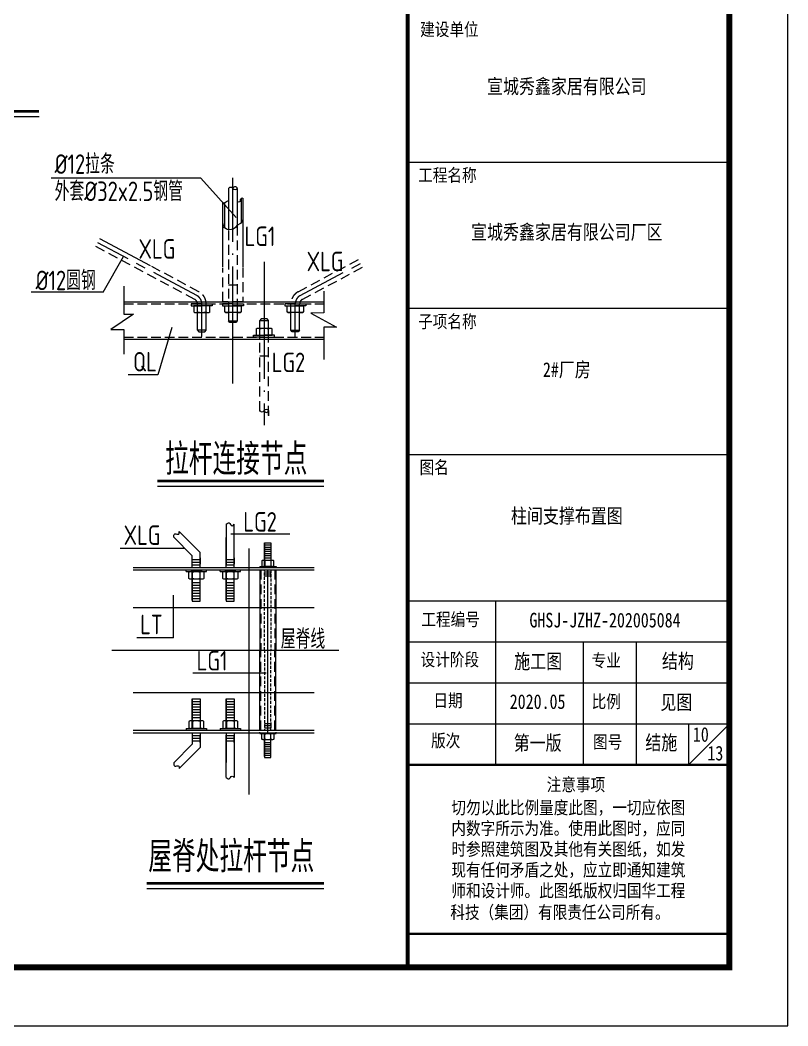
# Model space of a CAD drawing. Extents: x 9752569 to 9923256, y 1590558 to 2510207.
# Drawn here: x 9903566 to 9923256, y 1787695 to 1813479 of the extents above; entities that cross this region are included whole.
import ezdxf
from ezdxf.enums import TextEntityAlignment as Align

# ---------------------------------------------------------------- set-up
doc = ezdxf.new("R2010")
doc.units = 0
doc.header["$LTSCALE"] = 1000
doc.header["$MEASUREMENT"] = 0
for name, pattern in [('CENTER', [2, 1.25, -0.25, 0.25, -0.25]), ('CENTERX2', [101.6, 63.5, -12.7, 12.7, -12.7]), ('DASH', [0.35, 0.25, -0.1]), ('DASHED2', [0.375, 0.25, -0.125]), ('DOTE', [2.42, 2, -0.2, 0.02, -0.2]), ('HIDDEN', [0.375, 0.25, -0.125])]:
    doc.linetypes.add(name, pattern=pattern)
doc.layers.get('0').update_dxf_attribs({"linetype": 'CONTINUOUS'})
for name, color, linetype in [('DASH', 3, 'DASH'), ('DIM1', 3, 'CONTINUOUS'), ('DOTE', 8, 'DOTE'), ('PP-PM-TK', 7, 'CONTINUOUS'), ('PUB_TEXT', 7, 'CONTINUOUS'), ('PUB_TITLE', 4, 'CONTINUOUS'), ('一般文字', 6, 'CONTINUOUS'), ('尺寸', 3, 'CONTINUOUS')]:
    doc.layers.add(name, color=color, linetype=linetype)
doc.layers.add('轴线', color=1, linetype='CENTERX2', lineweight=13)
doc.styles.add('_HZTXT', font='atssdeng.shx', dxfattribs={"width": 0.8, "bigfont": 'atssdchn.shx'})
doc.styles.add('TQ', font='txt.shx', dxfattribs={"width": 0.8, "bigfont": 'hztxt.shx'})
doc.styles.add('TSSD_DIMENSION', font='atssdeng.shx', dxfattribs={"width": 0.7, "bigfont": 'atssdchn.shx'})
doc.styles.add('仿宋', font='', dxfattribs={"width": 0.8})
doc.styles.get('仿宋').set_extended_font_data('SimSun')

# ---------------------------------------------------------------- blocks, each defined once
blk = doc.blocks.new('A2 TK 2019')
at = {"layer": 'PP-PM-TK', "color": 4}
for p, q in [((7035935, 1988948), (7041435, 1988948)), ((7035935, 1986448), (7041435, 1986448)), ((7035935, 1983948), (7041435, 1983948)), ((7035935, 1981448), (7041435, 1981448)), ((7037435, 1981448), (7037435, 1978648)), ((7035935, 1980748), (7041435, 1980748)), ((7038935, 1980748), (7038935, 1978648)), ((7039840, 1980748), (7039840, 1978648)), ((7035935, 1980048), (7041435, 1980048)), ((7035935, 1979348), (7041435, 1979348)), ((7041435, 1979348), (7040735, 1978648)), ((7040735, 1979348), (7040735, 1978648))]:
    blk.add_line(p, q, dxfattribs=at)
at = {"layer": 'PP-PM-TK', "color": 4, "const_width": 70}
blk.add_lwpolyline([(7035935, 2015184), (7041435, 2015184), (7041435, 1975184), (7035935, 1975184)], close=True, dxfattribs=at)
at = {"layer": 'PP-PM-TK', "color": 4, "const_width": 40}
for points in [[(7035935, 1978648), (7041435, 1978648)], [(7035935, 1975756), (7041435, 1975756)]]:
    blk.add_lwpolyline(points, dxfattribs=at)
at = {"layer": 'PUB_TEXT', "color": 2, "style": 'TQ'}
for s, p in [('建设单位', (7036148, 1991081)), ('工程名称', (7036114, 1988590)), ('子项名称', (7036114, 1986089)), ('图名', (7036138, 1983596)), ('工程编号', (7036169, 1980997)), ('设计阶段', (7036156, 1980311)), ('专业', (7039080, 1980294)), ('日期', (7036374, 1979611)), ('比例', (7039080, 1979594)), ('版次', (7036335, 1978925)), ('图号', (7039103, 1978902)), ('注意事项', (7038312, 1978175)), ('切勿以此比例量度此图，一切应依图', (7036682, 1977780)), ('内数字所示为准。使用此图时，应同', (7036682, 1977426)), ('时参照建筑图及其他有关图纸，如发', (7036682, 1977071)), ('现有任何矛盾之处，应立即通知建筑', (7036682, 1976716)), ('师和设计师。此图纸版权归国华工程', (7036682, 1976361)), ('科技（集团）有限责任公司所有。', (7036664, 1975992))]:
    blk.add_text(s, height=250, dxfattribs=at).set_placement(p)
at = {"layer": 'PUB_TITLE', "color": 0, "style": '仿宋', "width": 0.8}
for s, p in [('宣城秀鑫家居有限公司', (7038656, 1990116)), ('宣城秀鑫家居有限公司厂区', (7038656, 1987626)), ('2#厂房', (7038656, 1985275))]:
    blk.add_text(s, height=250, dxfattribs=at).set_placement(p, align=Align.CENTER)
for s, p in [('GHSJ-JZHZ-202005084', (7038016, 1980994)), ('施工图', (7037757, 1980289)), ('结构', (7040282, 1980294)), ('2020.05', (7037680, 1979601)), ('见图', (7040256, 1979591)), ('第一版', (7037748, 1978895)), ('结施', (7039998, 1978901)), ('13', (7041059, 1978720))]:
    blk.add_text(s, height=250, dxfattribs=at).set_placement(p)

msp = doc.modelspace()

# ---------------------------------------------------------------- linework, layer by layer
for p, q in [((9908852.3, 1800553.3), (9908852.3, 1799513.6)), ((9909053.3, 1799449.3), (9909053.3, 1800553.3)), ((9908183.4, 1799830.6), (9907647.1, 1800366.9)), ((9907982.4, 1799747.3), (9907505, 1800224.8)), ((9908852.3, 1799449.3), (9908852.3, 1800212.7)), ((9909836.8, 1800081), (9909997.5, 1800081)), ((9909836.8, 1799470.3), (9909836.8, 1800081)), ((9909836.8, 1800061.8), (9909836.8, 1799470.3)), ((9909997.5, 1800081), (9909997.5, 1799470.3)), ((9907982.4, 1799449.3), (9907982.4, 1799747.3)), ((9908183.4, 1799449.3), (9908183.4, 1799830.6)), ((9908183.4, 1799697.6), (9908183.4, 1799529.2)), ((9909053.3, 1799697.6), (9909053.3, 1799529.2)), ((9910036.1, 1799629.9), (9909804.7, 1799629.9)), ((9909843.3, 1799617.5), (9909843.3, 1799482.8)), ((9909997.5, 1799617.5), (9909997.5, 1799482.8)), ((9906466.6, 1799449.3), (9911109.9, 1799449.3)), ((9906466.6, 1799385), (9911109.9, 1799385)), ((9907824.4, 1799344.9), (9907824.4, 1799385)), ((9907824.4, 1799344.9), (9908349.6, 1799344.9)), ((9907926.3, 1799344.9), (9908247.7, 1799344.9)), ((9908231.6, 1799344.5), (9907942.3, 1799344.5)), ((9907982.4, 1798605.6), (9907982.4, 1799344.9)), ((9907982.4, 1799344.9), (9907982.4, 1798581.5)), ((9907990.5, 1799160.9), (9907990.5, 1799329.3)), ((9908183.4, 1798581.5), (9908183.4, 1799344.9)), ((9908183.4, 1799160.9), (9908183.4, 1799329.3)), ((9908349.6, 1799344.9), (9908349.6, 1799385)), ((9908694.3, 1799344.9), (9908694.3, 1799385)), ((9908694.3, 1799344.9), (9909219.5, 1799344.9)), ((9908796.2, 1799344.9), (9909117.6, 1799344.9)), ((9909101.6, 1799344.5), (9908812.3, 1799344.5)), ((9908852.3, 1798605.6), (9908852.3, 1799344.9)), ((9908852.3, 1799344.9), (9908852.3, 1798581.5)), ((9908860.5, 1799160.9), (9908860.5, 1799329.3)), ((9909053.3, 1798581.5), (9909053.3, 1799344.9)), ((9909053.3, 1799160.9), (9909053.3, 1799329.3)), ((9909219.5, 1799344.9), (9909219.5, 1799385)), ((9909710.3, 1799470.3), (9910130.5, 1799470.3)), ((9909710.3, 1799470.3), (9909710.3, 1799438.2)), ((9909712.9, 1799385), (9909712.9, 1797330.4)), ((9909791.8, 1799470.3), (9910049, 1799470.3)), ((9910036.1, 1799470.6), (9909804.7, 1799470.6)), ((9909997.5, 1799188.1), (9909997.5, 1799322.8)), ((9910121.4, 1799385), (9910121.4, 1797330.4)), ((9910130.5, 1799470.3), (9910130.5, 1799438.2)), ((9911018.4, 1799449.3), (9911109.9, 1799449.3)), ((9908231.6, 1799145.3), (9907942.3, 1799145.3)), ((9909101.6, 1799145.3), (9908812.3, 1799145.3)), ((9907982.4, 1798581.5), (9908183.4, 1798581.5)), ((9908852.3, 1798581.5), (9909053.3, 1798581.5)), ((9906466.6, 1798420.7), (9911109.9, 1798420.7)), ((9909712.9, 1795275.8), (9909712.9, 1797330.4)), ((9910121.4, 1795275.8), (9910121.4, 1797330.4)), ((9906466.6, 1796240.1), (9911109.9, 1796240.1)), ((9907982.4, 1795316), (9907982.4, 1796079.4)), ((9907982.4, 1796079.4), (9908183.4, 1796079.4)), ((9907982.4, 1796055.3), (9907982.4, 1795316)), ((9908183.4, 1796079.4), (9908183.4, 1795316)), ((9908852.3, 1795316), (9908852.3, 1796079.4)), ((9908852.3, 1796079.4), (9909053.3, 1796079.4)), ((9908852.3, 1796055.3), (9908852.3, 1795316)), ((9909053.3, 1796079.4), (9909053.3, 1795316)), ((9908231.6, 1795515.5), (9907942.3, 1795515.5)), ((9907990.5, 1795500), (9907990.5, 1795331.6)), ((9908183.4, 1795500), (9908183.4, 1795331.6)), ((9909101.6, 1795515.5), (9908812.3, 1795515.5)), ((9908860.5, 1795500), (9908860.5, 1795331.6)), ((9909053.3, 1795500), (9909053.3, 1795331.6)), ((9909997.5, 1795472.7), (9909997.5, 1795338)), ((9906466.6, 1795275.8), (9911109.9, 1795275.8)), ((9906466.6, 1795211.5), (9911109.9, 1795211.5)), ((9907824.4, 1795316), (9908349.6, 1795316)), ((9907824.4, 1795316), (9907824.4, 1795275.8)), ((9907926.3, 1795316), (9908247.7, 1795316)), ((9908231.6, 1795316.3), (9907942.3, 1795316.3)), ((9907982.4, 1795211.5), (9907982.4, 1794913.6)), ((9908183.4, 1795211.5), (9908183.4, 1794830.3)), ((9908183.4, 1794963.3), (9908183.4, 1795131.7)), ((9908349.6, 1795316), (9908349.6, 1795275.8)), ((9908694.3, 1795316), (9908694.3, 1795275.8)), ((9908694.3, 1795316), (9909219.5, 1795316)), ((9908796.2, 1795316), (9909117.6, 1795316)), ((9909101.6, 1795316.3), (9908812.3, 1795316.3)), ((9908852.3, 1795211.5), (9908852.3, 1794448.1)), ((9908852.3, 1794063.8), (9908852.3, 1795147.2)), ((9909053.3, 1795211.5), (9909053.3, 1794063.8)), ((9909053.3, 1794963.3), (9909053.3, 1795131.7)), ((9909219.5, 1795316), (9909219.5, 1795275.8)), ((9909710.3, 1795190.6), (9909710.3, 1795222.7)), ((9909710.3, 1795190.6), (9910130.5, 1795190.6)), ((9909791.8, 1795190.6), (9910049, 1795190.6)), ((9910036.1, 1795190.3), (9909804.7, 1795190.3)), ((9909836.8, 1795190.6), (9909836.8, 1794579.8)), ((9909836.8, 1794599.1), (9909836.8, 1795190.6)), ((9909843.3, 1795043.4), (9909843.3, 1795178.1)), ((9909997.5, 1794579.8), (9909997.5, 1795190.6)), ((9909997.5, 1795043.4), (9909997.5, 1795178.1)), ((9910130.5, 1795190.6), (9910130.5, 1795222.7)), ((9911018.4, 1795211.5), (9911109.9, 1795211.5)), ((9907982.4, 1794913.6), (9907505, 1794436.1)), ((9910036.1, 1795030.9), (9909804.7, 1795030.9)), ((9908183.4, 1794830.3), (9907647.1, 1794294)), ((9909836.8, 1794579.8), (9909997.5, 1794579.8))]:
    msp.add_line(p, q)
at = {"color": 1}
for p, q in [((9909836.8, 1800026.2), (9909997.5, 1800026.2)), ((9909836.8, 1799971.3), (9909997.5, 1799971.3)), ((9909836.8, 1799916.5), (9909997.5, 1799916.5)), ((9909836.8, 1799861.6), (9909997.5, 1799861.6)), ((9909836.8, 1799806.7), (9909997.5, 1799806.7)), ((9909836.8, 1799751.9), (9909997.5, 1799751.9)), ((9907982.4, 1799655.1), (9908183.4, 1799655.1)), ((9907982.4, 1799586.5), (9908183.4, 1799586.5)), ((9907982.4, 1799517.9), (9908183.4, 1799517.9)), ((9908852.3, 1799655.1), (9909053.3, 1799655.1)), ((9908852.3, 1799586.5), (9909053.3, 1799586.5)), ((9908852.3, 1799517.9), (9909053.3, 1799517.9)), ((9909836.8, 1799697), (9909997.5, 1799697)), ((9909997.5, 1799330.2), (9909836.8, 1799330.2)), ((9909997.5, 1799275.3), (9909836.8, 1799275.3)), ((9909997.5, 1799220.5), (9909836.8, 1799220.5)), ((9907982.4, 1799061.5), (9908183.4, 1799061.5)), ((9907982.4, 1798992.9), (9908183.4, 1798992.9)), ((9908852.3, 1799061.5), (9909053.3, 1799061.5)), ((9908852.3, 1798992.9), (9909053.3, 1798992.9)), ((9907982.4, 1798924.3), (9908183.4, 1798924.3)), ((9907982.4, 1798855.7), (9908183.4, 1798855.7)), ((9907982.4, 1798787.2), (9908183.4, 1798787.2)), ((9907982.4, 1798718.6), (9908183.4, 1798718.6)), ((9908852.3, 1798924.3), (9909053.3, 1798924.3)), ((9908852.3, 1798855.7), (9909053.3, 1798855.7)), ((9908852.3, 1798787.2), (9909053.3, 1798787.2)), ((9908852.3, 1798718.6), (9909053.3, 1798718.6)), ((9907982.4, 1798650), (9908183.4, 1798650)), ((9908852.3, 1798650), (9909053.3, 1798650)), ((9907982.4, 1796010.8), (9908183.4, 1796010.8)), ((9907982.4, 1795942.3), (9908183.4, 1795942.3)), ((9907982.4, 1795873.7), (9908183.4, 1795873.7)), ((9908852.3, 1796010.8), (9909053.3, 1796010.8)), ((9908852.3, 1795942.3), (9909053.3, 1795942.3)), ((9908852.3, 1795873.7), (9909053.3, 1795873.7)), ((9907982.4, 1795805.1), (9908183.4, 1795805.1)), ((9907982.4, 1795736.5), (9908183.4, 1795736.5)), ((9907982.4, 1795668), (9908183.4, 1795668)), ((9908852.3, 1795805.1), (9909053.3, 1795805.1)), ((9908852.3, 1795736.5), (9909053.3, 1795736.5)), ((9908852.3, 1795668), (9909053.3, 1795668)), ((9907982.4, 1795599.4), (9908183.4, 1795599.4)), ((9908852.3, 1795599.4), (9909053.3, 1795599.4)), ((9909997.5, 1795440.4), (9909836.8, 1795440.4)), ((9909997.5, 1795385.5), (9909836.8, 1795385.5)), ((9907982.4, 1795143), (9908183.4, 1795143)), ((9908852.3, 1795143), (9909053.3, 1795143)), ((9909997.5, 1795330.7), (9909836.8, 1795330.7)), ((9907982.4, 1795074.4), (9908183.4, 1795074.4)), ((9907982.4, 1795005.8), (9908183.4, 1795005.8)), ((9908852.3, 1795074.4), (9909053.3, 1795074.4)), ((9908852.3, 1795005.8), (9909053.3, 1795005.8)), ((9909836.8, 1794963.8), (9909997.5, 1794963.8)), ((9909836.8, 1794909), (9909997.5, 1794909)), ((9909836.8, 1794854.1), (9909997.5, 1794854.1)), ((9909836.8, 1794799.3), (9909997.5, 1794799.3)), ((9909836.8, 1794744.4), (9909997.5, 1794744.4)), ((9909836.8, 1794689.5), (9909997.5, 1794689.5)), ((9909836.8, 1794634.7), (9909997.5, 1794634.7))]:
    msp.add_line(p, q, dxfattribs=at)
at = {"linetype": 'DASHED2'}
for p, q in [((9909739.2, 1799385), (9909739.2, 1797330.4)), ((9910095.1, 1799385), (9910095.1, 1797330.4)), ((9909739.2, 1795275.8), (9909739.2, 1797330.4)), ((9910095.1, 1795275.8), (9910095.1, 1797330.4))]:
    msp.add_line(p, q, dxfattribs=at)
at = {"linetype": 'DASHED2', "ltscale": 0.3}
for p, q in [((9909836.8, 1797330.4), (9909836.8, 1799385)), ((9909997.5, 1799386.7), (9909997.5, 1797330.4)), ((9909836.8, 1797330.4), (9909836.8, 1795275.8)), ((9909997.5, 1795274.1), (9909997.5, 1797330.4))]:
    msp.add_line(p, q, dxfattribs=at)
at = {"color": 0, "linetype": 'ByBlock'}
for p, q in [((9910625.9, 1799449.3), (9911103, 1799449.3)), ((9910625.9, 1795211.5), (9911103, 1795211.5))]:
    msp.add_line(p, q, dxfattribs=at)
for points in [[(9910074.7, 1799482.8), (9910074.7, 1799617.5), (9910064.6, 1799623.5), (9910053.6, 1799627.6), (9910042, 1799629.7), (9910030.2, 1799629.7), (9910018.7, 1799627.6), (9910007.7, 1799623.5), (9909997.5, 1799617.5), (9909972.3, 1799624.4), (9909946.5, 1799628.5), (9909920.4, 1799629.9), (9909894.3, 1799628.5), (9909868.5, 1799624.4), (9909843.3, 1799617.5), (9909833.2, 1799623.5), (9909822.1, 1799627.6), (9909810.6, 1799629.7), (9909798.8, 1799629.7), (9909787.2, 1799627.6), (9909776.2, 1799623.5), (9909766.1, 1799617.5), (9909766.1, 1799482.8), (9909776.2, 1799476.8), (9909787.2, 1799472.7), (9909798.8, 1799470.6), (9909810.6, 1799470.6), (9909822.1, 1799472.7), (9909833.2, 1799476.8), (9909843.3, 1799482.8), (9909868.5, 1799475.9), (9909894.3, 1799471.7), (9909920.4, 1799470.3), (9909946.5, 1799471.7), (9909972.3, 1799475.9), (9909997.5, 1799482.8), (9910007.7, 1799476.8), (9910018.7, 1799472.7), (9910030.2, 1799470.6), (9910042, 1799470.6), (9910053.6, 1799472.7), (9910064.6, 1799476.8), (9910074.7, 1799482.8)], [(9908279.8, 1799329.3), (9908279.8, 1799160.9), (9908267.2, 1799153.4), (9908253.4, 1799148.3), (9908239, 1799145.7), (9908224.3, 1799145.7), (9908209.8, 1799148.3), (9908196, 1799153.4), (9908183.4, 1799160.9), (9908151.9, 1799152.3), (9908119.6, 1799147.1), (9908087, 1799145.3), (9908054.3, 1799147.1), (9908022.1, 1799152.3), (9907990.5, 1799160.9), (9907977.9, 1799153.4), (9907964.1, 1799148.3), (9907949.7, 1799145.7), (9907935, 1799145.7), (9907920.5, 1799148.3), (9907906.8, 1799153.4), (9907894.1, 1799160.9), (9907894.1, 1799329.3), (9907906.8, 1799336.8), (9907920.5, 1799341.9), (9907935, 1799344.5), (9907949.7, 1799344.5), (9907964.1, 1799341.9), (9907977.9, 1799336.8), (9907990.5, 1799329.3), (9908022.1, 1799337.9), (9908054.3, 1799343.1), (9908087, 1799344.9), (9908119.6, 1799343.1), (9908151.9, 1799337.9), (9908183.4, 1799329.3), (9908196, 1799336.8), (9908209.8, 1799341.9), (9908224.3, 1799344.5), (9908239, 1799344.5), (9908253.4, 1799341.9), (9908267.2, 1799336.8), (9908279.8, 1799329.3)], [(9909149.8, 1799329.3), (9909149.8, 1799160.9), (9909137.1, 1799153.4), (9909123.4, 1799148.3), (9909108.9, 1799145.7), (9909094.2, 1799145.7), (9909079.7, 1799148.3), (9909066, 1799153.4), (9909053.3, 1799160.9), (9909021.8, 1799152.3), (9908989.5, 1799147.1), (9908956.9, 1799145.3), (9908924.3, 1799147.1), (9908892, 1799152.3), (9908860.5, 1799160.9), (9908847.8, 1799153.4), (9908834.1, 1799148.3), (9908819.6, 1799145.7), (9908804.9, 1799145.7), (9908790.5, 1799148.3), (9908776.7, 1799153.4), (9908764.1, 1799160.9), (9908764.1, 1799329.3), (9908776.7, 1799336.8), (9908790.5, 1799341.9), (9908804.9, 1799344.5), (9908819.6, 1799344.5), (9908834.1, 1799341.9), (9908847.8, 1799336.8), (9908860.5, 1799329.3), (9908892, 1799337.9), (9908924.3, 1799343.1), (9908956.9, 1799344.9), (9908989.5, 1799343.1), (9909021.8, 1799337.9), (9909053.3, 1799329.3), (9909066, 1799336.8), (9909079.7, 1799341.9), (9909094.2, 1799344.5), (9909108.9, 1799344.5), (9909123.4, 1799341.9), (9909137.1, 1799336.8), (9909149.8, 1799329.3)], [(9908279.8, 1795331.6), (9908279.8, 1795500), (9908267.2, 1795507.5), (9908253.4, 1795512.6), (9908239, 1795515.2), (9908224.3, 1795515.2), (9908209.8, 1795512.6), (9908196, 1795507.5), (9908183.4, 1795500), (9908151.9, 1795508.6), (9908119.6, 1795513.8), (9908087, 1795515.5), (9908054.3, 1795513.8), (9908022.1, 1795508.6), (9907990.5, 1795500), (9907977.9, 1795507.5), (9907964.1, 1795512.6), (9907949.7, 1795515.2), (9907935, 1795515.2), (9907920.5, 1795512.6), (9907906.8, 1795507.5), (9907894.1, 1795500), (9907894.1, 1795331.6), (9907906.8, 1795324.1), (9907920.5, 1795318.9), (9907935, 1795316.3), (9907949.7, 1795316.3), (9907964.1, 1795318.9), (9907977.9, 1795324.1), (9907990.5, 1795331.6), (9908022.1, 1795323), (9908054.3, 1795317.7), (9908087, 1795316), (9908119.6, 1795317.7), (9908151.9, 1795323), (9908183.4, 1795331.6), (9908196, 1795324.1), (9908209.8, 1795318.9), (9908224.3, 1795316.3), (9908239, 1795316.3), (9908253.4, 1795318.9), (9908267.2, 1795324.1), (9908279.8, 1795331.6)], [(9909149.8, 1795331.6), (9909149.8, 1795500), (9909137.1, 1795507.5), (9909123.4, 1795512.6), (9909108.9, 1795515.2), (9909094.2, 1795515.2), (9909079.7, 1795512.6), (9909066, 1795507.5), (9909053.3, 1795500), (9909021.8, 1795508.6), (9908989.5, 1795513.8), (9908956.9, 1795515.5), (9908924.3, 1795513.8), (9908892, 1795508.6), (9908860.5, 1795500), (9908847.8, 1795507.5), (9908834.1, 1795512.6), (9908819.6, 1795515.2), (9908804.9, 1795515.2), (9908790.5, 1795512.6), (9908776.7, 1795507.5), (9908764.1, 1795500), (9908764.1, 1795331.6), (9908776.7, 1795324.1), (9908790.5, 1795318.9), (9908804.9, 1795316.3), (9908819.6, 1795316.3), (9908834.1, 1795318.9), (9908847.8, 1795324.1), (9908860.5, 1795331.6), (9908892, 1795323), (9908924.3, 1795317.7), (9908956.9, 1795316), (9908989.5, 1795317.7), (9909021.8, 1795323), (9909053.3, 1795331.6), (9909066, 1795324.1), (9909079.7, 1795318.9), (9909094.2, 1795316.3), (9909108.9, 1795316.3), (9909123.4, 1795318.9), (9909137.1, 1795324.1), (9909149.8, 1795331.6)], [(9910074.7, 1795178.1), (9910074.7, 1795043.4), (9910064.6, 1795037.4), (9910053.6, 1795033.3), (9910042, 1795031.2), (9910030.2, 1795031.2), (9910018.7, 1795033.3), (9910007.7, 1795037.4), (9909997.5, 1795043.4), (9909972.3, 1795036.5), (9909946.5, 1795032.3), (9909920.4, 1795030.9), (9909894.3, 1795032.3), (9909868.5, 1795036.5), (9909843.3, 1795043.4), (9909833.2, 1795037.4), (9909822.1, 1795033.3), (9909810.6, 1795031.2), (9909798.8, 1795031.2), (9909787.2, 1795033.3), (9909776.2, 1795037.4), (9909766.1, 1795043.4), (9909766.1, 1795178.1), (9909776.2, 1795184.1), (9909787.2, 1795188.2), (9909798.8, 1795190.3), (9909810.6, 1795190.3), (9909822.1, 1795188.2), (9909833.2, 1795184.1), (9909843.3, 1795178.1), (9909868.5, 1795185), (9909894.3, 1795189.2), (9909920.4, 1795190.6), (9909946.5, 1795189.2), (9909972.3, 1795185), (9909997.5, 1795178.1), (9910007.7, 1795184.1), (9910018.7, 1795188.2), (9910030.2, 1795190.3), (9910042, 1795190.3), (9910053.6, 1795188.2), (9910064.6, 1795184.1), (9910074.7, 1795178.1)]]:
    msp.add_lwpolyline(points)
for points in [[(9908852.3, 1800553.3), (9908929.8, 1800590.2), (9909000.6, 1800516.1), (9909053.3, 1800553.3)], [(9907505, 1800224.8), (9907533.6, 1800305.6), (9907636.1, 1800303.3), (9907647.1, 1800366.9)], [(9907505, 1794436.1), (9907533.6, 1794355.3), (9907636.1, 1794357.6), (9907647.1, 1794294)], [(9908852.3, 1794063.8), (9908929.8, 1794026.9), (9909000.6, 1794101), (9909053.3, 1794063.8)]]:
    msp.add_spline(points, degree=3)
at = {"layer": 'DASH'}
for p, q in [((9906226.6, 1806206.5), (9911354.2, 1806206.5)), ((9906226.6, 1805353), (9911354.2, 1805353))]:
    msp.add_line(p, q, dxfattribs=at)
at = {"layer": 'DIM1'}
for p, q in [((9908197.5, 1809427.9), (9904359, 1809427.9)), ((9909104.7, 1808417.4), (9908197.5, 1809427.9)), ((9908785.5, 1808786.9), (9908767.1, 1808794.2)), ((9908835, 1808805.3), (9908785.5, 1808786.9)), ((9908857.1, 1808823.6), (9908835, 1808805.3)), ((9908880.9, 1808836.4), (9908857.1, 1808823.6)), ((9908912.1, 1808832), (9908880.9, 1808836.4)), ((9909139.8, 1808799.7), (9909136.1, 1808800.3)), ((9909141.6, 1808808.9), (9909139.8, 1808799.7)), ((9909196.7, 1808818.1), (9909141.6, 1808808.9)), ((9909211.4, 1808873.1), (9909196.7, 1808818.1)), ((9909238.9, 1808902.5), (9909211.4, 1808873.1)), ((9909280.1, 1808913.9), (9909238.9, 1808902.5)), ((9908791, 1808177.4), (9908768.1, 1808270.1)), ((9909219.1, 1808264.1), (9909123.3, 1808216.3)), ((9909280.1, 1808362.9), (9909219.1, 1808264.1)), ((9908811.9, 1808156.4), (9908791, 1808177.4)), ((9908847.9, 1808132.5), (9908811.9, 1808156.4)), ((9908877.8, 1808114.5), (9908847.9, 1808132.5)), ((9908919.7, 1808105.6), (9908877.8, 1808114.5)), ((9908985.6, 1808108.6), (9908919.7, 1808105.6)), ((9909027.5, 1808117.5), (9908985.6, 1808108.6)), ((9909093.4, 1808162.4), (9909027.5, 1808117.5)), ((9909123.3, 1808216.3), (9909093.4, 1808162.4)), ((9905692.2, 1806501.4), (9906220.3, 1807420)), ((9905692.2, 1806501.4), (9903851.7, 1806501.4)), ((9906226.6, 1806662.9), (9906226.6, 1805942.1)), ((9909136.1, 1806686.5), (9908912.1, 1806686.5)), ((9911354.2, 1806532.6), (9911354.2, 1805972)), ((9906473.9, 1805943.8), (9905896.8, 1805551.3)), ((9906226.6, 1805942.1), (9906473.9, 1805943.8)), ((9911354.2, 1805972), (9911025.3, 1805970.9)), ((9911025.3, 1805970.9), (9911681.8, 1805605.7)), ((9905896.8, 1805551.3), (9906226.6, 1805550.8)), ((9906226.6, 1805550.8), (9906226.6, 1804912.4)), ((9907456.2, 1805599.8), (9907099.3, 1804381.5)), ((9911354.2, 1805606.1), (9911354.2, 1804782.1)), ((9911681.8, 1805605.7), (9911354.2, 1805606.1)), ((9909936.1, 1804861.3), (9909712.1, 1804861.3)), ((9907099.3, 1804381.5), (9906335.3, 1804381.5))]:
    msp.add_line(p, q, dxfattribs=at)
at = {"layer": 'DIM1', "color": 1}
for p, q in [((9908912.1, 1809164.1), (9908912.1, 1808099.6)), ((9909136.1, 1809164.1), (9909136.1, 1808211.7)), ((9908768.1, 1807150.7), (9908768.1, 1808793.9)), ((9908816.1, 1808153.7), (9908816.1, 1808798.2)), ((9909232.1, 1808895.2), (9909232.1, 1808285.1)), ((9909280.1, 1808913.9), (9909280.1, 1807150.7)), ((9906906.1, 1807181), (9905610.7, 1807872.1)), ((9906226.6, 1806259.8), (9911354.2, 1806259.8)), ((9907956.2, 1806206.5), (9907956.2, 1806158.5)), ((9908225, 1806206.5), (9907956.2, 1806206.5)), ((9908113, 1805527.7), (9908113, 1806206.5)), ((9908225, 1806158.5), (9908225, 1806206.5)), ((9908225, 1806158.5), (9908225, 1806206.5)), ((9908225, 1806206.5), (9908493.9, 1806206.5)), ((9908337, 1805527.7), (9908337, 1806206.5)), ((9908493.9, 1806206.5), (9908493.9, 1806158.5)), ((9909024.1, 1806206.5), (9908755.2, 1806206.5)), ((9908755.2, 1806206.5), (9908755.2, 1806158.5)), ((9908912.1, 1806259.8), (9908912.1, 1805767.7)), ((9909024.1, 1806206.5), (9909292.9, 1806206.5)), ((9909024.1, 1806158.5), (9909024.1, 1806206.5)), ((9909024.1, 1806158.5), (9909024.1, 1806206.5)), ((9909136.1, 1806259.8), (9909136.1, 1805767.7)), ((9909292.9, 1806206.5), (9909292.9, 1806158.5)), ((9909293.9, 1806206.5), (9909293.9, 1806158.5)), ((9910623.2, 1806206.5), (9910354.3, 1806206.5)), ((9910354.3, 1806206.5), (9910354.3, 1806158.5)), ((9910511.2, 1805527.7), (9910511.2, 1806206.5)), ((9910623.2, 1806158.5), (9910623.2, 1806206.5)), ((9910623.2, 1806158.5), (9910623.2, 1806206.5)), ((9910623.2, 1806206.5), (9910892, 1806206.5)), ((9910735.2, 1805527.7), (9910735.2, 1806206.5)), ((9910892, 1806206.5), (9910892, 1806158.5)), ((9907956.2, 1806158.5), (9908225, 1806158.5)), ((9908225, 1806158.5), (9908017, 1806158.5)), ((9908017, 1806158.5), (9908017, 1806000.4)), ((9908017, 1806000.4), (9908042.4, 1805982.5)), ((9908042.4, 1805982.5), (9908407.6, 1805982.5)), ((9908433, 1806158.5), (9908225, 1806158.5)), ((9908493.9, 1806158.5), (9908225, 1806158.5)), ((9908407.6, 1805982.5), (9908433, 1806000.4)), ((9908433, 1806000.4), (9908433, 1806158.5)), ((9908755.2, 1806158.5), (9909024.1, 1806158.5)), ((9908816.1, 1806158.5), (9909024.1, 1806158.5)), ((9908816.1, 1806000.4), (9908816.1, 1806158.5)), ((9908841.5, 1805982.5), (9908816.1, 1806000.4)), ((9909206.7, 1805982.5), (9908841.5, 1805982.5)), ((9909292.9, 1806158.5), (9909024.1, 1806158.5)), ((9909024.1, 1806158.5), (9909232.1, 1806158.5)), ((9909232.1, 1806000.4), (9909206.7, 1805982.5)), ((9909232.1, 1806158.5), (9909232.1, 1806000.4)), ((9910354.3, 1806158.5), (9910623.2, 1806158.5)), ((9910415.2, 1806158.5), (9910623.2, 1806158.5)), ((9910415.2, 1806000.4), (9910415.2, 1806158.5)), ((9910440.6, 1805982.5), (9910415.2, 1806000.4)), ((9910805.8, 1805982.5), (9910440.6, 1805982.5)), ((9910623.2, 1806158.5), (9910831.2, 1806158.5)), ((9910892, 1806158.5), (9910623.2, 1806158.5)), ((9910831.2, 1806000.4), (9910805.8, 1805982.5)), ((9910831.2, 1806158.5), (9910831.2, 1806000.4)), ((9908912.1, 1805767.7), (9909136.1, 1805767.7)), ((9908947.3, 1805726.5), (9908912.1, 1805767.7)), ((9909099.5, 1805726.5), (9908947.3, 1805726.5)), ((9909136.1, 1805767.7), (9909099.5, 1805726.5)), ((9909747.3, 1805821.3), (9909712.1, 1805780)), ((9909712.1, 1805288), (9909712.1, 1805780)), ((9909712.1, 1805780), (9909936.1, 1805780)), ((9909899.6, 1805821.3), (9909747.3, 1805821.3)), ((9909936.1, 1805780), (9909899.6, 1805821.3)), ((9909936.1, 1805288), (9909936.1, 1805780)), ((9908113, 1805527.7), (9908149.6, 1805486.5)), ((9908337, 1805527.7), (9908113, 1805527.7)), ((9908149.6, 1805486.5), (9908301.8, 1805486.5)), ((9908301.8, 1805486.5), (9908337, 1805527.7)), ((9909641.5, 1805577.1), (9909616.1, 1805559.2)), ((9909616.1, 1805559.2), (9909616.1, 1805401)), ((9910006.7, 1805577.1), (9909641.5, 1805577.1)), ((9910032.1, 1805559.2), (9910006.7, 1805577.1)), ((9910032.1, 1805401), (9910032.1, 1805559.2)), ((9910511.2, 1805527.7), (9910735.2, 1805527.7)), ((9910546.4, 1805486.5), (9910511.2, 1805527.7)), ((9910698.6, 1805486.5), (9910546.4, 1805486.5)), ((9910735.2, 1805527.7), (9910698.6, 1805486.5)), ((9906226.6, 1805299.7), (9911354.2, 1805299.7)), ((9909555.3, 1805353), (9909555.3, 1805401)), ((9909555.3, 1805401), (9909824.1, 1805401)), ((9909824.1, 1805353), (9909555.3, 1805353)), ((9909616.1, 1805401), (9909824.1, 1805401)), ((9910093, 1805401), (9909824.1, 1805401)), ((9909824.1, 1805401), (9909824.1, 1805353)), ((9909824.1, 1805401), (9909824.1, 1805353)), ((9909824.1, 1805401), (9910032.1, 1805401)), ((9909824.1, 1805353), (9910093, 1805353)), ((9910093, 1805353), (9910093, 1805401)), ((9909712.1, 1803467.9), (9909712.1, 1803448.2)), ((9909936.1, 1803467.9), (9909936.1, 1803336.1))]:
    msp.add_line(p, q, dxfattribs=at)
at = {"layer": 'DIM1', "color": 1, "linetype": 'DASHED2'}
for p, q in [((9908912.1, 1808089.7), (9908912.1, 1806234.1)), ((9909136.1, 1808206), (9909136.1, 1806227.4)), ((9909712.1, 1803458.1), (9909712.1, 1805313.7)), ((9909936.1, 1803341.8), (9909936.1, 1805320.4))]:
    msp.add_line(p, q, dxfattribs=at)
at = {"layer": 'DIM1', "color": 4, "linetype": 'CENTER'}
for p, q in [((9908098, 1806418.2), (9905558, 1807773.2)), ((9910750.2, 1806418.2), (9912359.5, 1807276.8)), ((9908225, 1805371.4), (9908225, 1806206.5)), ((9910623.2, 1805371.4), (9910623.2, 1806206.5))]:
    msp.add_line(p, q, dxfattribs=at)
at = {"layer": 'DIM1', "color": 1, "linetype": 'HIDDEN'}
for p, q in [((9908045.5, 1806319.3), (9905505.3, 1807674.4)), ((9910697.9, 1806517.3), (9912306.8, 1807375.6)), ((9908150.3, 1806517.3), (9906941.9, 1807162)), ((9908768.1, 1806259.8), (9908768.1, 1807129.7)), ((9909280.1, 1807133.2), (9909280.1, 1806259.8)), ((9910802.7, 1806319.3), (9912412.2, 1807177.9)), ((9909280.1, 1806259.8), (9908768.1, 1806259.8))]:
    msp.add_line(p, q, dxfattribs=at)
at = {"layer": 'DIM1'}
for centre, radius, start, end in [((9908968.1, 1809123.2), 69.3, 36.1111, 143.8889), ((9909080.1, 1809150.9), 57.5, 13.24757, 166.75243), ((9909080.1, 1809204.9), 69.3, 216.1111, 323.8889), ((9909768.1, 1803508.8), 69.3, 216.1111, 323.8889), ((9909880.1, 1803427.1), 69.3, 36.1111, 143.8889), ((9909880.1, 1803481.1), 57.5, 193.24757, 346.75243)]:
    msp.add_arc(centre, radius, start, end, dxfattribs=at)
at = {"layer": 'DIM1', "color": 1, "linetype": 'HIDDEN'}
for centre, radius, start, end in [((9907984.5, 1806206.2), 352.5, 0.04593, 61.95467), ((9910863.7, 1806206.2), 352.5, 118.04533, 179.95407), ((9907985, 1806206.5), 128, 359.99999, 61.80101), ((9910863.2, 1806206.5), 128, 118.19899, 180.00001)]:
    msp.add_arc(centre, radius, start, end, dxfattribs=at)
at = {"layer": 'DIM1', "color": 4, "linetype": 'CENTER'}
for centre, start, end in [((9907985, 1806206.5), 0, 61.90874), ((9910863.2, 1806206.5), 118.09126, 180)]:
    msp.add_arc(centre, 240, start, end, dxfattribs=at)
at = {"layer": 'DIM1', "color": 1}
for centre, radius, start, end in [((9908065, 1806055.9), 73.4, 229.14044, 310.85956), ((9908225, 1806374.9), 390.9, 253.35134, 286.64866), ((9908385, 1806055.9), 73.4, 229.14044, 310.85956), ((9908864.1, 1806055.9), 73.4, 229.14044, 310.85956), ((9909024.1, 1806374.9), 390.9, 253.35134, 286.64866), ((9909184.1, 1806055.9), 73.4, 229.14044, 310.85956), ((9910463.2, 1806055.9), 73.4, 229.14044, 310.85956), ((9910623.2, 1806374.9), 390.9, 253.35134, 286.64866), ((9910783.2, 1806055.9), 73.4, 229.14044, 310.85956), ((9909664.1, 1805503.7), 73.4, 49.14044, 130.85956), ((9909824.1, 1805184.6), 390.9, 73.35134, 106.64866), ((9909984.1, 1805503.7), 73.4, 49.14044, 130.85956)]:
    msp.add_arc(centre, radius, start, end, dxfattribs=at)
at = {"layer": 'DOTE', "color": 8, "linetype": 'DOTE', "ltscale": 1.5}
for p, q in [((9909024.1, 1804162.4), (9909024.1, 1809437)), ((9909824.1, 1807284.1), (9909824.1, 1803093.7)), ((9909824.1, 1807284.1), (9909824.1, 1803093.7))]:
    msp.add_line(p, q, dxfattribs=at)
at = {"layer": 'PUB_TITLE'}
for points in [[(9811805.5, 1787695.3), (9923255.5, 1787695.3), (9923255.5, 1850695.3), (9811805.5, 1850695.3)], [(9881938.6, 1849195.3), (9913505.5, 1849195.3), (9913505.5, 1789195.3), (9881938.6, 1789195.3)]]:
    msp.add_lwpolyline(points, close=True, dxfattribs=at)
at = {"layer": 'PUB_TITLE', "const_width": 150}
msp.add_lwpolyline([(9815555.5, 1789195.3), (9921755.5, 1789195.3), (9921755.5, 1849195.3), (9815555.5, 1849195.3)], close=True, dxfattribs=at)
at = {"layer": '一般文字', "color": 2}
for p, q in [((9901031.9, 1811008.5), (9904053.5, 1811008.5)), ((9907086.4, 1801530.4), (9911357.1, 1801530.4)), ((9906812.7, 1791214.9), (9911357.4, 1791214.9))]:
    msp.add_line(p, q, dxfattribs=at)
for points, const_width in [([(9901027.6, 1811140.9), (9904053.3, 1811140.9)], 67.5), ([(9907086.4, 1801663.9), (9911357.1, 1801663.9)], 72), ([(9906812.7, 1791348.3), (9911357.4, 1791348.3)], 72)]:
    msp.add_lwpolyline(points, dxfattribs=dict(at, const_width=const_width))
at = {"layer": '尺寸'}
for p, q in [((9910482.1, 1800300.2), (9908965.9, 1800300.2)), ((9907794.2, 1799935.5), (9906131.6, 1799935.5)), ((9909783.6, 1799385), (9910050.7, 1799385)), ((9907497.4, 1797646.2), (9907497.4, 1798740.6)), ((9907497.4, 1797646.2), (9906556.1, 1797646.2)), ((9909872.2, 1796736.4), (9907994, 1796736.4)), ((9909783.6, 1795275.8), (9910050.7, 1795275.8))]:
    msp.add_line(p, q, dxfattribs=at)
at = {"layer": '轴线', "ltscale": 0.1}
for p, q in [((9909435, 1799934.3), (9909435, 1793623.4)), ((9909917.2, 1795211.5), (9909917.2, 1799385)), ((9905914.5, 1797330.4), (9911738.8, 1797330.4))]:
    msp.add_line(p, q, dxfattribs=at)

# ---------------------------------------------------------------- block references
at = {"xscale": 1.5, "yscale": 1.5, "zscale": 1.5}
msp.add_blockref('A2 TK 2019', (-640397.3, -1173580.5), dxfattribs=at)

# ---------------------------------------------------------------- texts
at = {"layer": 'PUB_TEXT', "style": 'TSSD_DIMENSION', "width": 0.8}
for s, p in [('%%C12拉条', (9904452.2, 1809538.2)), ('外套%%C32x2.5钢管', (9904452.2, 1808841)), ('LG1', (9909322, 1807687.4)), ('XLG', (9906603.5, 1807362.6)), ('XLG', (9910914.7, 1807042.1)), ('%%c12圆钢', (9903964.5, 1806556)), ('QL', (9906463.3, 1804471.5)), ('LG2', (9910018.3, 1804454.5)), ('LG2', (9909290.6, 1800367.5)), ('XLG', (9906221.4, 1800025.7)), ('LT', (9906645.9, 1797736.4)), ('屋脊线', (9910249.7, 1797361.8)), ('LG1', (9908092.8, 1796806))]:
    msp.add_text(s, height=500, dxfattribs=at).set_placement(p)
at = {"layer": 'PUB_TITLE', "color": 6, "style": '仿宋', "width": 0.8}
msp.add_text('柱间支撑布置图', height=375, dxfattribs=at).set_placement((9917586.8, 1800582.4), align=Align.CENTER)
msp.add_text('10', height=375, dxfattribs=at).set_placement((9920819.1, 1794979.3))
at = {"layer": '一般文字', "color": 2, "style": '_HZTXT', "width": 0.8}
for s, p in [('拉杆连接节点', (9907284.7, 1801820.2)), ('屋脊处拉杆节点', (9906853.6, 1791630.6))]:
    msp.add_text(s, height=800, dxfattribs=at).set_placement(p)

doc.saveas('drawing.dxf')
